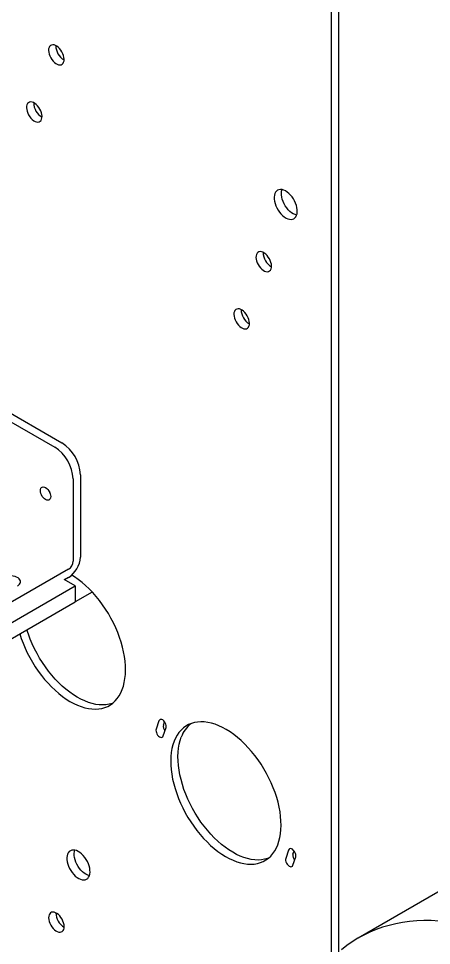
# Model space of a CAD drawing. Header units: millimetres. Extents: x 0 to 55611, y 0 to 32827.
# Drawn here: x 42803 to 43126, y 13059 to 13784 of the extents above; entities that cross this region are included whole.
import ezdxf

# ---------------------------------------------------------------- set-up
doc = ezdxf.new("R2010")
doc.units = ezdxf.units.MM
doc.header["$LTSCALE"] = 10
doc.linetypes.add('SLD-Continua', pattern=[0])
doc.layers.add('EQUIPO', color=30, linetype='SLD-Continua')

msp = doc.modelspace()

# ---------------------------------------------------------------- linework, layer by layer
at = {"color": 7, "linetype": 'SLD-Continua', "lineweight": 25}
for p, q in [((42847.36, 13340.26), (42838.77, 13345.22)), ((42722.91, 13268.42), (42847.36, 13340.26)), ((42847.36, 13340.26), (42847.36, 13327.82)), ((42722.91, 13255.97), (42847.36, 13327.82))]:
    msp.add_line(p, q, dxfattribs=at)
at = {"layer": 'EQUIPO', "linetype": 'SLD-Continua', "lineweight": 25}
for p, q in [((43047.41, 14025), (43047.41, 13049.43)), ((43053.07, 14021.73), (43053.07, 13054.09)), ((42772.4, 13489.37), (42837.06, 13452.05)), ((42766.75, 13486.11), (42831.41, 13448.78)), ((42845.77, 13423.89), (42845.77, 13359.6)), ((42851.43, 13427.16), (42851.43, 13362.87)), ((42842.18, 13353.38), (42735.31, 13291.68)), ((42842.18, 13346.85), (42839.07, 13345.05)), ((42860.67, 13335.54), (42847.36, 13327.86)), ((42912.85, 13234.91), (42910.62, 13228.31)), ((42916.16, 13223.02), (42918.39, 13229.61)), ((42916.27, 13231.57), (42917.17, 13234.22)), ((43014.11, 13133.89), (43011.88, 13127.29)), ((43017.42, 13122), (43019.66, 13128.59)), ((43017.54, 13130.55), (43018.43, 13133.2)), ((43171.13, 13124.34), (43068.57, 13065.13))]:
    msp.add_line(p, q, dxfattribs=at)
at = {"layer": 'EQUIPO', "linetype": 'SLD-Continua', "lineweight": 25, "flags": 128}
for points in [[(42826.94, 13761.08), (42826.65, 13759.99), (42826.57, 13758.74), (42826.7, 13757.38), (42827.03, 13755.95), (42827.55, 13754.5), (42828.24, 13753.09), (42829.09, 13751.74), (42830.05, 13750.53), (42831.11, 13749.48), (42832.21, 13748.62), (42833.34, 13748), (42834.43, 13747.63), (42835.47, 13747.53), (42836.41, 13747.69), (42837.23, 13748.11), (42837.89, 13748.78), (42838.37, 13749.68), (42838.65, 13750.76), (42838.73, 13752.01), (42838.6, 13753.37), (42838.28, 13754.8), (42837.75, 13756.25), (42837.06, 13757.67), (42836.22, 13759.01), (42835.25, 13760.23), (42834.19, 13761.28), (42833.09, 13762.13), (42831.97, 13762.75), (42830.87, 13763.12), (42829.83, 13763.23), (42828.89, 13763.07), (42828.07, 13762.64), (42827.42, 13761.97), (42826.94, 13761.08)], [(42809.72, 13716.39), (42809.43, 13715.3), (42809.35, 13714.05), (42809.48, 13712.69), (42809.81, 13711.26), (42810.33, 13709.81), (42811.02, 13708.39), (42811.87, 13707.05), (42812.83, 13705.84), (42813.89, 13704.78), (42814.99, 13703.93), (42816.12, 13703.31), (42817.22, 13702.94), (42818.25, 13702.84), (42819.2, 13703), (42820.01, 13703.42), (42820.67, 13704.09), (42821.15, 13704.98), (42821.43, 13706.07), (42821.51, 13707.32), (42821.38, 13708.68), (42821.06, 13710.11), (42820.53, 13711.56), (42819.84, 13712.98), (42819, 13714.32), (42818.03, 13715.53), (42816.98, 13716.59), (42815.87, 13717.44), (42814.75, 13718.06), (42813.65, 13718.43), (42812.61, 13718.53), (42811.67, 13718.37), (42810.85, 13717.95), (42810.2, 13717.28), (42809.72, 13716.39)], [(43003.39, 13646.92), (43003.02, 13645.63), (43002.85, 13644.18), (43002.89, 13642.59), (43003.12, 13640.92), (43003.55, 13639.19), (43004.17, 13637.44), (43004.96, 13635.72), (43005.9, 13634.06), (43006.98, 13632.49), (43008.17, 13631.06), (43009.44, 13629.79), (43010.77, 13628.72), (43012.12, 13627.86), (43013.46, 13627.24), (43014.78, 13626.86), (43016.02, 13626.75), (43017.18, 13626.9), (43018.21, 13627.31), (43019.11, 13627.96), (43019.84, 13628.85), (43020.4, 13629.95), (43020.76, 13631.24), (43020.93, 13632.7), (43020.9, 13634.28), (43020.66, 13635.95), (43020.23, 13637.68), (43019.62, 13639.43), (43018.83, 13641.15), (43017.88, 13642.82), (43016.8, 13644.38), (43015.62, 13645.81), (43014.34, 13647.08), (43013.02, 13648.16), (43011.67, 13649.01), (43010.32, 13649.64), (43009.01, 13650.01), (43007.76, 13650.12), (43006.61, 13649.97), (43005.57, 13649.57), (43004.68, 13648.91), (43003.94, 13648.02), (43003.39, 13646.92)], [(43020.46, 13630.12), (43020.43, 13630.13), (43019.12, 13630.5), (43017.78, 13631.12), (43016.42, 13631.98), (43015.1, 13633.06), (43013.83, 13634.32), (43012.64, 13635.76), (43011.56, 13637.32), (43010.62, 13638.99), (43009.83, 13640.71), (43009.21, 13642.46), (43008.78, 13644.19), (43008.54, 13645.86), (43008.51, 13647.44), (43008.68, 13648.89), (43008.98, 13650.01)], [(42988.96, 13599.45), (42988.67, 13598.36), (42988.59, 13597.11), (42988.72, 13595.75), (42989.05, 13594.32), (42989.57, 13592.87), (42990.26, 13591.45), (42991.11, 13590.11), (42992.08, 13588.9), (42993.13, 13587.84), (42994.24, 13586.99), (42995.36, 13586.37), (42996.46, 13586), (42997.5, 13585.9), (42998.44, 13586.06), (42999.25, 13586.48), (42999.91, 13587.15), (43000.39, 13588.04), (43000.67, 13589.13), (43000.75, 13590.38), (43000.63, 13591.74), (43000.3, 13593.17), (42999.78, 13594.62), (42999.08, 13596.04), (42998.24, 13597.38), (42997.27, 13598.59), (42996.22, 13599.65), (42995.11, 13600.5), (42993.99, 13601.12), (42992.89, 13601.49), (42991.85, 13601.59), (42990.91, 13601.43), (42990.1, 13601.01), (42989.44, 13600.34), (42988.96, 13599.45)], [(42971.74, 13554.75), (42971.45, 13553.67), (42971.37, 13552.42), (42971.5, 13551.06), (42971.83, 13549.63), (42972.35, 13548.18), (42973.05, 13546.76), (42973.89, 13545.42), (42974.86, 13544.2), (42975.91, 13543.15), (42977.02, 13542.3), (42978.14, 13541.68), (42979.24, 13541.31), (42980.28, 13541.2), (42981.22, 13541.37), (42982.03, 13541.79), (42982.69, 13542.46), (42983.17, 13543.35), (42983.45, 13544.44), (42983.53, 13545.69), (42983.41, 13547.05), (42983.08, 13548.48), (42982.56, 13549.93), (42981.86, 13551.35), (42981.02, 13552.69), (42980.05, 13553.9), (42979, 13554.95), (42977.89, 13555.81), (42976.77, 13556.43), (42975.67, 13556.8), (42974.63, 13556.9), (42973.69, 13556.74), (42972.88, 13556.32), (42972.22, 13555.65), (42971.74, 13554.75)], [(42824.22, 13417.16), (42825.12, 13416.52), (42825.98, 13415.68), (42826.74, 13414.68), (42827.38, 13413.57), (42827.87, 13412.41), (42828.17, 13411.25), (42828.27, 13410.15), (42828.17, 13409.17), (42827.87, 13408.35), (42827.38, 13407.75), (42826.74, 13407.38), (42825.98, 13407.26), (42825.12, 13407.41), (42824.22, 13407.81), (42823.32, 13408.45), (42822.47, 13409.29), (42821.7, 13410.29), (42821.06, 13411.4), (42820.58, 13412.56), (42820.28, 13413.72), (42820.18, 13414.82), (42820.28, 13415.8), (42820.58, 13416.62), (42821.06, 13417.22), (42821.7, 13417.59), (42822.47, 13417.71), (42823.32, 13417.56), (42824.22, 13417.16)], [(42802.21, 13340.15), (42803.19, 13340.83), (42803.93, 13341.6), (42804.41, 13342.43), (42804.62, 13343.3), (42804.55, 13344.18), (42804.2, 13345.04), (42803.59, 13345.84), (42802.73, 13346.57), (42801.65, 13347.19), (42800.39, 13347.69), (42799, 13348.04), (42797.52, 13348.24), (42795.99, 13348.28), (42794.49, 13348.16), (42793.04, 13347.88), (42791.71, 13347.46), (42790.54, 13346.89)], [(42804.04, 13302.81), (42805.2, 13299.29), (42806.62, 13295.49), (42808.21, 13291.72), (42809.98, 13287.98), (42811.89, 13284.29), (42813.96, 13280.68), (42816.16, 13277.15), (42818.49, 13273.73), (42820.94, 13270.43), (42823.5, 13267.27), (42826.15, 13264.26), (42828.88, 13261.41), (42831.67, 13258.74), (42834.53, 13256.27), (42837.42, 13253.99), (42840.35, 13251.93), (42843.29, 13250.09), (42846.23, 13248.48), (42849.16, 13247.11), (42852.07, 13245.99), (42854.93, 13245.11), (42857.74, 13244.49), (42860.49, 13244.13), (42863.16, 13244.03), (42865.73, 13244.18), (42868.21, 13244.6), (42870.57, 13245.27), (42872.8, 13246.19), (42874.9, 13247.37), (42876.85, 13248.79), (42878.64, 13250.44), (42880.28, 13252.33), (42881.74, 13254.43), (42883.02, 13256.75), (42884.12, 13259.27), (42885.04, 13261.97), (42885.75, 13264.85), (42886.28, 13267.9), (42886.6, 13271.09), (42886.72, 13274.41), (42886.64, 13277.86), (42886.37, 13281.4), (42885.89, 13285.03), (42885.21, 13288.73), (42884.34, 13292.48), (42883.28, 13296.26), (42882.04, 13300.06), (42880.62, 13303.86), (42879.02, 13307.63), (42877.26, 13311.37), (42875.34, 13315.06), (42873.28, 13318.67), (42871.07, 13322.2), (42868.74, 13325.62), (42866.29, 13328.92), (42863.74, 13332.08), (42861.09, 13335.09), (42858.36, 13337.94), (42855.56, 13340.61), (42852.71, 13343.08), (42849.81, 13345.36), (42846.89, 13347.42), (42844.77, 13348.77)], [(42876.79, 13248.74), (42876.22, 13248.53), (42873.86, 13247.86), (42871.39, 13247.45), (42868.82, 13247.29), (42866.15, 13247.4), (42863.4, 13247.76), (42860.59, 13248.38), (42857.72, 13249.25), (42854.82, 13250.38), (42851.89, 13251.75), (42848.95, 13253.35), (42846.01, 13255.19), (42843.08, 13257.26), (42840.18, 13259.53), (42837.33, 13262.01), (42834.53, 13264.68), (42831.8, 13267.52), (42829.15, 13270.54), (42826.6, 13273.7), (42824.15, 13277), (42821.82, 13280.42), (42819.62, 13283.94), (42817.55, 13287.56), (42815.63, 13291.24), (42813.87, 13294.98), (42812.28, 13298.76), (42810.85, 13302.56), (42809.7, 13306.07)], [(42918.39, 13229.61), (42918.53, 13230.4), (42918.47, 13231.31), (42918.22, 13232.28), (42917.79, 13233.26), (42917.21, 13234.16), (42916.52, 13234.94), (42915.78, 13235.53), (42915.02, 13235.9), (42914.3, 13236.03), (42913.67, 13235.89), (42913.17, 13235.51), (42912.85, 13234.91)], [(42910.62, 13228.31), (42910.48, 13227.53), (42910.53, 13226.61), (42910.79, 13225.64), (42911.22, 13224.67), (42911.8, 13223.76), (42912.48, 13222.98), (42913.23, 13222.39), (42913.99, 13222.02), (42914.71, 13221.9), (42915.34, 13222.03), (42915.83, 13222.41), (42916.16, 13223.02)], [(42924.63, 13218.86), (42923.72, 13216.15), (42923, 13213.27), (42922.48, 13210.23), (42922.15, 13207.04), (42922.03, 13203.71), (42922.11, 13200.27), (42922.39, 13196.73), (42922.87, 13193.1), (42923.54, 13189.4), (42924.41, 13185.65), (42925.47, 13181.87), (42926.71, 13178.07), (42928.14, 13174.27), (42929.73, 13170.49), (42931.49, 13166.75), (42933.41, 13163.07), (42935.48, 13159.45), (42937.68, 13155.93), (42940.01, 13152.51), (42942.46, 13149.21), (42945.01, 13146.05), (42947.66, 13143.03), (42950.39, 13140.19), (42953.19, 13137.52), (42956.05, 13135.04), (42958.94, 13132.77), (42961.87, 13130.7), (42964.81, 13128.87), (42967.75, 13127.26), (42970.68, 13125.89), (42973.58, 13124.76), (42976.45, 13123.89), (42979.26, 13123.27), (42982.01, 13122.91), (42984.68, 13122.8), (42987.25, 13122.96), (42989.73, 13123.37), (42992.08, 13124.04), (42994.32, 13124.97), (42996.41, 13126.14), (42998.36, 13127.56), (43000.16, 13129.22), (43001.79, 13131.1), (43003.26, 13133.21), (43004.54, 13135.53), (43005.64, 13138.04), (43006.55, 13140.75), (43007.27, 13143.63), (43007.79, 13146.67), (43008.12, 13149.87), (43008.24, 13153.19), (43008.16, 13156.63), (43007.88, 13160.18), (43007.4, 13163.81), (43006.73, 13167.51), (43005.86, 13171.25), (43004.8, 13175.04), (43003.56, 13178.84), (43002.13, 13182.63), (43000.54, 13186.41), (42998.78, 13190.15), (42996.86, 13193.83), (42994.79, 13197.45), (42992.59, 13200.97), (42990.26, 13204.39), (42987.81, 13207.69), (42985.26, 13210.86), (42982.61, 13213.87), (42979.88, 13216.71), (42977.08, 13219.38), (42974.23, 13221.86), (42971.33, 13224.14), (42968.4, 13226.2), (42965.46, 13228.04), (42962.52, 13229.65), (42959.59, 13231.02), (42956.69, 13232.14), (42953.82, 13233.01), (42951.01, 13233.63), (42948.26, 13234), (42945.59, 13234.1), (42943.02, 13233.94), (42940.55, 13233.53), (42938.19, 13232.86), (42935.95, 13231.93), (42933.86, 13230.76), (42931.91, 13229.34), (42930.11, 13227.68), (42928.48, 13225.8), (42927.01, 13223.69), (42925.73, 13221.38), (42924.63, 13218.86)], [(42998.31, 13127.52), (42997.74, 13127.31), (42995.38, 13126.64), (42992.91, 13126.22), (42990.33, 13126.07), (42987.66, 13126.17), (42984.92, 13126.53), (42982.11, 13127.15), (42979.24, 13128.03), (42976.34, 13129.15), (42973.41, 13130.52), (42970.46, 13132.13), (42967.52, 13133.97), (42964.6, 13136.03), (42961.7, 13138.31), (42958.85, 13140.79), (42956.05, 13143.45), (42953.32, 13146.3), (42950.67, 13149.31), (42948.12, 13152.47), (42945.67, 13155.77), (42943.34, 13159.19), (42941.13, 13162.72), (42939.07, 13166.33), (42937.15, 13170.02), (42935.39, 13173.76), (42933.79, 13177.54), (42932.37, 13181.33), (42931.13, 13185.13), (42930.07, 13188.91), (42929.2, 13192.66), (42928.52, 13196.36), (42928.04, 13199.99), (42927.77, 13203.54), (42927.69, 13206.98), (42927.81, 13210.3), (42928.13, 13213.49), (42928.66, 13216.54), (42929.37, 13219.42), (42930.29, 13222.12)], [(43019.66, 13128.59), (43019.8, 13129.38), (43019.74, 13130.29), (43019.48, 13131.26), (43019.05, 13132.24), (43018.48, 13133.14), (43017.79, 13133.92), (43017.04, 13134.51), (43016.28, 13134.88), (43015.56, 13135.01), (43014.93, 13134.87), (43014.44, 13134.49), (43014.11, 13133.89)], [(42841.43, 13130.71), (42841.07, 13129.41), (42840.9, 13127.96), (42840.93, 13126.38), (42841.17, 13124.71), (42841.6, 13122.98), (42842.22, 13121.23), (42843.01, 13119.51), (42843.95, 13117.84), (42845.03, 13116.28), (42846.22, 13114.84), (42847.49, 13113.58), (42848.81, 13112.5), (42850.16, 13111.64), (42851.51, 13111.02), (42852.82, 13110.65), (42854.07, 13110.54), (42855.22, 13110.69), (42856.26, 13111.09), (42857.15, 13111.75), (42857.89, 13112.64), (42858.44, 13113.74), (42858.81, 13115.03), (42858.98, 13116.48), (42858.94, 13118.06), (42858.71, 13119.74), (42858.28, 13121.47), (42857.66, 13123.21), (42856.87, 13124.94), (42855.93, 13126.6), (42854.85, 13128.17), (42853.66, 13129.6), (42852.39, 13130.87), (42851.06, 13131.94), (42849.71, 13132.8), (42848.37, 13133.42), (42847.06, 13133.79), (42845.81, 13133.91), (42844.66, 13133.76), (42843.62, 13133.35), (42842.72, 13132.7), (42841.99, 13131.81), (42841.43, 13130.71)], [(42858.51, 13113.91), (42858.48, 13113.92), (42857.17, 13114.29), (42855.82, 13114.91), (42854.47, 13115.77), (42853.14, 13116.84), (42851.87, 13118.11), (42850.69, 13119.54), (42849.61, 13121.11), (42848.66, 13122.77), (42847.87, 13124.5), (42847.26, 13126.24), (42846.82, 13127.97), (42846.59, 13129.65), (42846.56, 13131.23), (42846.72, 13132.68), (42847.03, 13133.8)], [(43011.88, 13127.29), (43011.74, 13126.51), (43011.8, 13125.59), (43012.05, 13124.62), (43012.48, 13123.65), (43013.06, 13122.74), (43013.75, 13121.96), (43014.49, 13121.37), (43015.25, 13121), (43015.97, 13120.88), (43016.6, 13121.01), (43017.1, 13121.39), (43017.42, 13122)], [(42827.01, 13083.23), (42826.72, 13082.14), (42826.64, 13080.9), (42826.77, 13079.54), (42827.1, 13078.11), (42827.62, 13076.66), (42828.31, 13075.24), (42829.16, 13073.9), (42830.12, 13072.68), (42831.18, 13071.63), (42832.28, 13070.78), (42833.4, 13070.16), (42834.5, 13069.79), (42835.54, 13069.68), (42836.48, 13069.84), (42837.3, 13070.27), (42837.95, 13070.94), (42838.43, 13071.83), (42838.72, 13072.92), (42838.8, 13074.17), (42838.67, 13075.53), (42838.34, 13076.96), (42837.82, 13078.4), (42837.13, 13079.82), (42836.28, 13081.16), (42835.32, 13082.38), (42834.26, 13083.43), (42833.16, 13084.28), (42832.03, 13084.9), (42830.94, 13085.27), (42829.9, 13085.38), (42828.96, 13085.22), (42828.14, 13084.8), (42827.48, 13084.13), (42827.01, 13083.23)], [(43378.63, 12860.48), (43374.71, 12868.6), (43370.63, 12876.68), (43366.4, 12884.69), (43362.01, 12892.63), (43357.49, 12900.49), (43352.83, 12908.27), (43348.03, 12915.96), (43343.1, 12923.55), (43338.04, 12931.03), (43332.86, 12938.39), (43327.57, 12945.63), (43322.17, 12952.75), (43316.66, 12959.73), (43311.05, 12966.56), (43305.35, 12973.25), (43299.56, 12979.78), (43293.69, 12986.15), (43287.73, 12992.35), (43281.71, 12998.38), (43275.62, 13004.22), (43269.47, 13009.88), (43263.27, 13015.35), (43257.02, 13020.63), (43250.72, 13025.7), (43244.39, 13030.56), (43238.03, 13035.21), (43231.65, 13039.65), (43225.25, 13043.86), (43218.84, 13047.86), (43212.43, 13051.62), (43206.01, 13055.15), (43199.61, 13058.45), (43193.21, 13061.5), (43186.84, 13064.32), (43180.5, 13066.89), (43174.18, 13069.21), (43167.91, 13071.29), (43161.68, 13073.11), (43155.5, 13074.69), (43149.38, 13076), (43143.32, 13077.06), (43137.33, 13077.87), (43131.42, 13078.42), (43125.58, 13078.7), (43119.83, 13078.73), (43114.18, 13078.51), (43108.62, 13078.02), (43103.16, 13077.28), (43097.81, 13076.28), (43092.57, 13075.02), (43087.45, 13073.51), (43082.46, 13071.74), (43077.59, 13069.73), (43072.85, 13067.46), (43068.26, 13064.95), (43063.8, 13062.19), (43059.49, 13059.19), (43055.33, 13055.95)]]:
    msp.add_lwpolyline(points, dxfattribs=at)
at = {"layer": 'EQUIPO', "linetype": 'SLD-Continua', "lineweight": 25}
for centre, radius, start, end in [((42845, 13762.51), 12.76, 179.5, 240.49462), ((42827.79, 13717.82), 12.76, 179.49992, 240.4947), ((43007.03, 13600.88), 12.76, 179.49998, 240.49464), ((42989.81, 13556.19), 12.76, 179.49996, 240.49466), ((42814.67, 13422.52), 31.14, 2.52015, 57.47985), ((42820.32, 13425.79), 31.14, 2.52015, 57.47985), ((42835.55, 13419.02), 9.85, 205.03967, 214.95495), ((42831.49, 13363.7), 19.95, 302.38686, 357.61314), ((42837.98, 13359.95), 7.81, 302.60548, 357.39452), ((42921.72, 13230.56), 5.54, 169.41741, 220.3463), ((42953.45, 13213.81), 24.61, 130.03778, 160.24808), ((43022.99, 13129.54), 5.54, 169.4174, 220.3463), ((42845.07, 13084.66), 12.76, 179.49999, 240.49463)]:
    msp.add_arc(centre, radius, start, end, dxfattribs=at)

doc.saveas('drawing.dxf')
